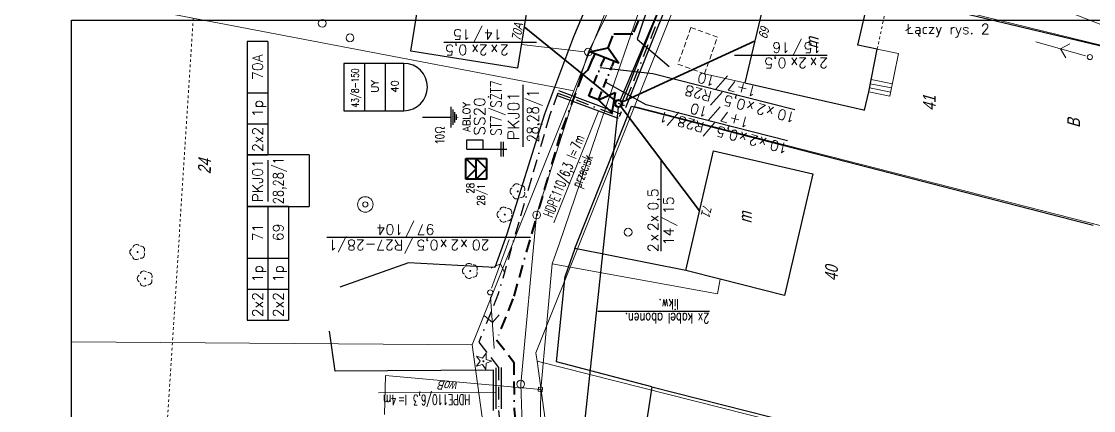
# Model space of a CAD drawing. Header units: millimetres. Extents: x 4848043 to 9699780, y 5827542 to 11659147.
# Drawn here: x 4848665.9 to 4848873.8, y 5829451.5 to 5829526.9 of the extents above; entities that cross this region are included whole.
import ezdxf
from ezdxf.enums import TextEntityAlignment as Align
from ezdxf.lldxf.tags import DXFTag

# ---------------------------------------------------------------- set-up
doc = ezdxf.new("R2010")
doc.units = ezdxf.units.MM
doc.header["$MEASUREMENT"] = 0
for name, pattern in [('0', [0]), ('BORDER', [1.75, 0.5, -0.25, 0.5, -0.25, 0, -0.25]), ('BZN', [1, 0.5, -0.5]), ('GUZ', [1, 0.5, -0.5]), ('UOK', [1.5, 1, -0.5]), ('UPW', [0])]:
    doc.linetypes.add(name, pattern=pattern)
doc.layers.get('0').update_dxf_attribs({"lineweight": 18})
for name, color, linetype, lineweight in [('EADTD_T_0', 7, '0', 18), ('EBTPO_L_6', 9, '0', 18), ('EBUOA_T_1', 251, '0', 25), ('EBUPO_L_6', 7, '0', 18), ('EBUPP_L_3', 6, '0', 25), ('EDZPD_L_0', 251, '0', 18), ('EDZTD_T_0', 7, '0', 25), ('EUZOU_T_0', 251, '0', 18), ('EUZPU_L_4', 251, 'GUZ', 18), ('SZZPZ_T_0', 251, '0', 15), ('TEL kable doziemne proj.', 32, 'BORDER', 30), ('TEL rury', 6, 'Continuous', 30), ('TEL rury opis MONIKA', 6, 'Continuous', 20), ('TES kable doziemne proj.', 4, 'BORDER', 40), ('TES kable napow. proj.', 241, 'LIN_NAPOW_PROJ', 35), ('TES zakończenia projektowane', 4, 'Continuous', 40), ('TES złącza projektowane', 4, 'Continuous', 40), ('UEEPA_T_2', 251, '0', 18), ('UKKPA_L_4', 7, 'UOK', 18), ('UKKPA_T_4', 251, '0', 18), ('UKKPOR_L_0', 36, '0', 18), ('UTTPA_T_2', 34, '0', 18), ('UWWOO_T_0', 251, '0', 18), ('UWWPA_T_0', 251, '0', 18), ('UWWPO_L_0', 162, 'UPW', 18)]:
    doc.layers.add(name, color=color, linetype=linetype, lineweight=lineweight)
doc.layers.add('Kanaliza', color=36, linetype='DASHEDX2', lineweight=18, plot=False)
doc.layers.add('RYS layout', color=7, linetype='Continuous', lineweight=30, plot=False)
for name, color, linetype in [('NR-RYS @ 1', 7, 'Continuous'), ('OPIS_KABLA', 30, 'Continuous'), ('OPIS_RURY', 6, 'Continuous'), ('RURY-ISTN', 6, 'Continuous'), ('SZOPO_L_0', 251, 'BGS'), ('TES kable napow. likw.', 9, 'LIN_NAPOW_LIKW'), ('TES opisy kabli abon.', 30, 'Continuous'), ('TES opisy kabli rozdz.', 30, 'Continuous'), ('TES opisy zakończeń', 30, 'Continuous'), ('TES rury', 6, 'Continuous'), ('TES słup. PD', 6, 'Continuous'), ('TES zakończenia istniejące', 140, 'Continuous')]:
    doc.layers.add(name, color=color, linetype=linetype)
doc.styles.add('ROMANS', font='simplex.shx')
doc.styles.add('SIMPLEX', font='simplex.shx', dxfattribs={"width": 0.8, "height": 1.5})
doc.styles.add('Simplex2', font='simplex.shx', dxfattribs={"width": 0.7})
doc.styles.get("Standard").update_dxf_attribs({"font": 'txt', "width": 0.8, "oblique": 15})
doc.linetypes.add('BGS', pattern='A,2.5,[133,ltypeshp.shx,S=0.2,R=0,X=0,Y=0],2.5', length=5)
tags = doc.linetypes.add('DASHEDX2', pattern=[38.1, 25.4, -12.7]).pattern_tags.tags
tags[6:7] = [DXFTag(74, 4), DXFTag(75, 0), DXFTag(340, '0'), DXFTag(46, 1.0), DXFTag(50, 0.0), DXFTag(44, 0.0), DXFTag(45, 0.0)]
tags[4:5] = [DXFTag(74, 4), DXFTag(75, 0), DXFTag(340, '0'), DXFTag(46, 1.0), DXFTag(50, 0.0), DXFTag(44, 0.0), DXFTag(45, 0.0)]
doc.linetypes.add('LIN_NAPOW_LIKW', pattern='A,0.0001,[131,ltypeshp.shx,S=0.1,R=20,X=0.34023,Y=-0.12817],-0.1,[131,ltypeshp.shx,S=0.1,R=200,X=0.35977,Y=0.12817],-0.3,[135,l_napow.shx,S=0.1,R=0,X=-0.4,Y=0],-0.2,[135,l_napow.shx,S=0.1,R=180,X=0.2,Y=0],-0.2', length=0.8001)
doc.linetypes.add('LIN_NAPOW_PROJ', pattern='A,0.0001,-0.4,[136,l_napow.shx,S=0.1,R=0,X=-0.4,Y=0],-0.2,[137,l_napow.shx,S=0.1,R=0,X=-0.2,Y=0],-0.2', length=0.8001)

# ---------------------------------------------------------------- blocks, each defined once
blk = doc.blocks.new('DLI')
at = {"color": 0}
blk.add_circle((0, 0), 0.045, dxfattribs=at)
for centre, start, end in [((-0.357, 0.116), 102.488, 221.918), ((0, 0.375), 30.487, 149.918), ((0.357, 0.116), -41.514, 77.916), ((-0.22, -0.303), 174.489, 293.916), ((0.22, -0.303), -113.512, 5.915)]:
    blk.add_arc(centre, 0.375, start, end, dxfattribs=at)
blk = doc.blocks.new('DIG')
at = {"color": 0}
for p, q in [((-0.78225, -0.26495), (-0.3012, 0.09375)), ((-0.4937, 0.6621), (-0.0039, 0.31545)), ((-0.3012, 0.09375), (-0.4937, 0.6621)), ((-0.0039, 0.31545), (0.4771, 0.67415)), ((0.4771, 0.67415), (0.2988, 0.1012)), ((0.2988, 0.1012), (0.7886, -0.24545)), ((-0.18225, -0.2575), (-0.78225, -0.26495)), ((0.01025, -0.82585), (-0.18225, -0.2575)), ((0.1886, -0.2529), (0.01025, -0.82585)), ((0.7886, -0.24545), (0.1886, -0.2529))]:
    blk.add_line(p, q, dxfattribs=at)
blk.add_circle((0, 0), 0.045, dxfattribs=at)
blk = doc.blocks.new('PNN')
at = {"color": 0}
for p, q in [((0.4395, 0.01539), (5.4395, 0.01539)), ((2.9395, 0.01539), (2.2324, 0.72249)), ((2.9395, 0.01539), (2.2324, -0.69171))]:
    blk.add_line(p, q, dxfattribs=at)
blk = doc.blocks.new('SLS')
at = {"color": 0}
blk.add_circle((0, 0), 0.25, dxfattribs=at)
blk.add_circle((0, 0), 0.25, dxfattribs=at)
blk = doc.blocks.new('UKK')
at = {"color": 0}
blk.add_circle((0, 0), 0.375, dxfattribs=at)
blk = doc.blocks.new('ZAS')
at = {"color": 0}
for p, q in [((0.2, 0.2), (-0.2, 0.2)), ((-0.2, 0.2), (-0.2, -0.2)), ((0.2, -0.2), (0.2, 0.2)), ((-0.2, -0.2), (0.2, -0.2))]:
    blk.add_line(p, q, dxfattribs=at)
blk.add_circle((0, 0), 0.045, dxfattribs=at)
blk = doc.blocks.new('STD')
at = {"color": 0}
for radius in [0.75, 0.25]:
    blk.add_circle((0, 0), radius, dxfattribs=at)
blk = doc.blocks.new('KBR-SL1P')
for p, q in [((0, 0), (-1, 1.48)), ((-1, 1.48), (1, 1.48)), ((1, 1.48), (0, 0))]:
    blk.add_line(p, q)
blk.add_circle((0, 1.98), 0.35)
blk = doc.blocks.new('KB-IWP')
at = {"style": 'SIMPLEX'}
for p in [(-1.22, 0.25), (0.64, 0.25)]:
    blk.add_text('x', height=1, dxfattribs=at).set_placement(p, align=Align.RIGHT)
for tag, p in [('POJ-KAB', (-2.13, 0.25)), ('DL-KAB', (-0.62, -1.25))]:
    blk.add_attdef(tag, text='', height=1, dxfattribs=at).set_placement(p, align=Align.RIGHT)
for tag, p in [('KONS-KAB', (-0.52, 0.25)), ('SR-ZYL', (2.12, 0.25)), ('SEP', (-0.02, -1.25))]:
    blk.add_attdef(tag, text='', height=1, dxfattribs=at).set_placement(p, align=Align.CENTER)
at = {"style": 'SIMPLEX', "flags": 1}
blk.add_attdef('TYP-KAB', text='', height=0.5, dxfattribs=at).set_placement((-6.02, 0.25), align=Align.RIGHT)
blk.add_attdef('REJ-SZAF', (6.39, 0.25), '', height=0.5, dxfattribs=at)
at = {"style": 'SIMPLEX'}
blk.add_attdef('DL-MON', (0.7, -1.25), '', height=1, dxfattribs=at)
blk = doc.blocks.new('OB')
at = {"style": 'ROMANS', "width": 0.6}
blk.add_text('l=', height=2, dxfattribs=at).set_placement((9.86, 0.18))
for tag, p in [('OB_TYP', (8.68, 0.18)), ('OB_SW', (11.54, -2.76))]:
    blk.add_attdef(tag, text='', height=2, dxfattribs=at).set_placement(p, align=Align.RIGHT)
blk.add_attdef('OB_DL', (11.91, 0.18), '', height=2, dxfattribs=at)
blk = doc.blocks.new('KBR-ZP2')
blk.add_line((-4, 2), (4, 2))
at = {"style": 'SIMPLEX'}
for tag, p in [('REJ-SZAF', (0, 2.5)), ('NR-ZAK', (0, 0))]:
    blk.add_attdef(tag, text='', height=1.5, dxfattribs=at).set_placement(p, align=Align.CENTER)
blk = doc.blocks.new('ZL-3P')
for p, q in [((0, 0), (1, 1.5)), ((1, 1.5), (1, -1.5)), ((1, -1.5), (0, 0)), ((1, 1), (1.5, 1)), ((1, 0), (1.5, 0)), ((1, -1), (1.5, -1))]:
    blk.add_line(p, q)
blk = doc.blocks.new('KB-RZP')
at = {"style": 'SIMPLEX'}
for s, p in [('/', (0.5, 0.39)), ('x', (-4.75, 0.25)), ('x', (-2.78, 0.25))]:
    blk.add_text(s, height=1, dxfattribs=at).set_placement(p)
for tag, p in [('POJ-KAB', (-5.16, 0.25)), ('DL-KAB', (0.19, -1.25))]:
    blk.add_attdef(tag, text='', height=1, dxfattribs=at).set_placement(p, align=Align.RIGHT)
for tag, p in [('KONS-KAB', (-3.5, 0.25)), ('SR-ZYL', (-0.85, 0.25)), ('SEP', (0.84, -1.25))]:
    blk.add_attdef(tag, text='', height=1, dxfattribs=at).set_placement(p, align=Align.CENTER)
for tag, p in [('NR-KAB', (1.5, 0.25)), ('DL-MON', (1.5, -1.25))]:
    blk.add_attdef(tag, p, '', height=1, dxfattribs=at)
at = {"style": 'SIMPLEX', "flags": 1}
blk.add_attdef('TYP-KAB', text='', height=0.5, dxfattribs=at).set_placement((-8.41, 0.25), align=Align.RIGHT)
blk.add_attdef('REJ-SZAF', (7.64, 0.25), '', height=0.5, dxfattribs=at)
blk = doc.blocks.new('KBR-GL2P')
for p, q in [((-1, 2), (1, 2)), ((-1, 1), (-1, 2)), ((-1, 2), (0, 1)), ((0, 1), (1, 2)), ((1, 2), (1, 0)), ((-1, 0), (-1, 1)), ((-1, 1), (1, 1)), ((-1, 1), (0, 0)), ((1, 0), (-1, 0)), ((0, 0), (1, 1))]:
    blk.add_line(p, q)
blk = doc.blocks.new('*U135')
for p, q in [((10, 0), (0, 0)), ((0, 0), (0, -4)), ((10, -4), (10, 0)), ((0, -4), (0, -8)), ((9, -4), (1, -4)), ((10, -8), (10, -4)), ((0, -8), (0, -12)), ((10, -12), (10, -8)), ((10, -12), (0, -12))]:
    blk.add_line(p, q)
at = {"style": 'SIMPLEX'}
for tag, p in [('SZAFA', (5, -2)), ('PUNKT', (5, -6))]:
    blk.add_attdef(tag, text='', height=2, dxfattribs=at).set_placement(p, align=Align.MIDDLE_CENTER)
blk = doc.blocks.new('*U136')
for p, q in [((6, 0), (0, 0)), ((0, 0), (0, -4)), ((6, 0), (6, -4)), ((12, 0), (6, 0)), ((22, 0), (12, 0)), ((12, 0), (12, -4)), ((22, -4), (22, 0)), ((6, -4), (0, -4)), ((12, -4), (6, -4)), ((22, -4), (12, -4))]:
    blk.add_line(p, q)
at = {"style": 'SIMPLEX'}
for s, p in [('2x2', (3, -2)), ('1p', (9, -2))]:
    blk.add_text(s, height=2, dxfattribs=at).set_placement(p, align=Align.MIDDLE_CENTER)
blk.add_attdef('PARA1', text='', height=2, dxfattribs=at).set_placement((17, -2), align=Align.MIDDLE_CENTER)
blk = doc.blocks.new('ZLOP')
for p, q in [((9.15, 0), (0, 0)), ((0, 0), (0, -11.62)), ((9.15, -11.62), (9.15, 0)), ((9.15, -4), (0, -4)), ((9.15, -8), (0, -8)), ((0, -11.62), (9.15, -11.62))]:
    blk.add_line(p, q)
blk.add_arc((4.58, -11.62), 4.58, 180, 0)
at = {"style": 'ROMANS', "width": 0.713756}
blk.add_attdef('MUFA', text='', height=1.41, dxfattribs=at).set_placement((0.63, -2.88), (8.18, -2.88), align=Align.FIT)
at = {"style": 'ROMANS'}
for tag, p in [('LACZNIK', (4.71, -6.72)), ('PARY', (4.69, -10.56))]:
    blk.add_attdef(tag, text='', height=1.41, dxfattribs=at).set_placement(p, align=Align.CENTER)
for tag, flags, p in [('NRZL', 4, (4.68, -14.12)), ('BOKT', 1, (4.69, -17.8))]:
    blk.add_attdef(tag, text='', height=1.41, dxfattribs=dict(at, flags=flags)).set_placement(p, align=Align.CENTER)

msp = doc.modelspace()

# ---------------------------------------------------------------- linework, layer by layer
at = {"layer": 'EBTPO_L_6', "linetype": '0'}
for p, q in [((4848830.23, 5829513.25), (4848831.9, 5829521.52)), ((4848831.9, 5829521.52), (4848836.01, 5829520.68)), ((4848834.34, 5829512.43), (4848836.01, 5829520.68)), ((4848834.82, 5829514.78), (4848830.71, 5829515.6)), ((4848830.23, 5829513.25), (4848834.34, 5829512.43)), ((4848834.51, 5829513.21), (4848830.39, 5829514.04)), ((4848834.67, 5829513.99), (4848830.54, 5829514.82))]:
    msp.add_line(p, q, dxfattribs=at)
at = {"layer": 'EBUPO_L_6', "linetype": 'BZN'}
msp.add_line((4848831.9, 5829521.52), (4848833.84, 5829530.7), dxfattribs=at)
at = {"layer": 'EBUPP_L_3', "linetype": '0'}
for p, q in [((4848741.44, 5829521.11), (4848744.84, 5829542.44)), ((4848765.21, 5829537.09), (4848762.14, 5829517.8)), ((4848811.19, 5829535.93), (4848806.18, 5829514.98)), ((4848828.13, 5829522.27), (4848830.28, 5829531.51)), ((4848831.9, 5829521.52), (4848828.13, 5829522.27)), ((4848830.23, 5829513.25), (4848831.9, 5829521.52)), ((4848762.14, 5829517.8), (4848741.44, 5829521.11)), ((4848806.18, 5829514.98), (4848828.99, 5829509.81)), ((4848829.43, 5829509.72), (4848830.23, 5829513.25)), ((4848828.99, 5829509.81), (4848829.43, 5829509.72)), ((4848794.75, 5829478.61), (4848800.12, 5829501.8)), ((4848800.12, 5829501.8), (4848819.39, 5829497.34)), ((4848819.39, 5829497.34), (4848813.91, 5829473.81)), ((4848801.44, 5829476.93), (4848794.75, 5829478.61)), ((4848813.91, 5829473.81), (4848801.44, 5829476.93))]:
    msp.add_line(p, q, dxfattribs=at)
at = {"layer": 'EDZPD_L_0', "linetype": '0'}
for p, q in [((4848543.13, 5829557.36), (4848773.07, 5829513.41)), ((4848785.5, 5829544.41), (4848773.07, 5829513.41)), ((4848797.27, 5829541.52), (4848784.79, 5829510.4)), ((4848797.27, 5829541.52), (4848960.63, 5829501.25)), ((4848773.07, 5829513.41), (4848753.36, 5829464.23)), ((4848765.68, 5829462.71), (4848784.79, 5829510.4)), ((4848784.79, 5829510.4), (4848960.63, 5829465.46)), ((4848675.63, 5829464.78), (4848753.36, 5829464.23)), ((4848753.36, 5829464.23), (4848758.15, 5829429.56)), ((4848765.91, 5829461.07), (4848765.68, 5829462.71)), ((4848765.91, 5829461.07), (4848960.63, 5829411.92)), ((4848773.97, 5829402.75), (4848765.91, 5829461.07))]:
    msp.add_line(p, q, dxfattribs=at)
at = {"layer": 'EUZPU_L_4', "linetype": 'GUZ'}
msp.add_line((4848699.23, 5829527.51), (4848692.73, 5829425.97), dxfattribs=at)
at = {"layer": 'Kanaliza', "ltscale": 0.1}
msp.add_line((4848775.13, 5829520.98), (4848762.87, 5829522.41), dxfattribs=at)
at = {"layer": 'OPIS_RURY'}
for p, q in [((4848749.29, 5829506.34), (4848749.29, 5829510.31)), ((4848749.63, 5829506.84), (4848749.63, 5829509.81)), ((4848749.97, 5829507.33), (4848749.97, 5829509.32)), ((4848743.71, 5829508.32), (4848749.29, 5829508.32)), ((4848750.31, 5829507.83), (4848750.31, 5829508.82)), ((4848750.58, 5829508.29), (4848750.58, 5829508.36))]:
    msp.add_line(p, q, dxfattribs=at)
at = {"layer": 'RURY-ISTN'}
for p, q in [((4848752.31, 5829503.97), (4848755.38, 5829503.97)), ((4848752.31, 5829502.11), (4848752.31, 5829503.97)), ((4848755.38, 5829503.97), (4848755.38, 5829502.11)), ((4848758.9, 5829503.54), (4848758.9, 5829500.69)), ((4848759.34, 5829503.54), (4848759.34, 5829500.69)), ((4848752.31, 5829502.11), (4848760.06, 5829502.11))]:
    msp.add_line(p, q, dxfattribs=at)
at = {"layer": 'RYS layout'}
msp.add_lwpolyline([(4848960.63, 5829527.13), (4848960.63, 5828917.13), (4848675.63, 5828917.13), (4848675.63, 5829527.13)], close=True, dxfattribs=at)
at = {"layer": 'SZOPO_L_0', "linetype": 'BGS'}
for p, q in [((4848781.6, 5829544.44), (4848772.97, 5829523.87)), ((4848791.7, 5829542.26), (4848785.31, 5829523.47)), ((4848895.24, 5829517.37), (4848832.73, 5829532.22)), ((4848772.97, 5829523.87), (4848767.36, 5829508.93)), ((4848785.31, 5829523.47), (4848791.51, 5829518.18)), ((4848767.36, 5829508.93), (4848760.07, 5829485.69)), ((4848773.22, 5829482.9), (4848784.21, 5829510.45)), ((4848784.21, 5829510.45), (4848873.78, 5829487.4)), ((4848760.07, 5829485.69), (4848757.71, 5829479.2)), ((4848773.22, 5829482.9), (4848771.35, 5829477.55)), ((4848794.75, 5829478.61), (4848773.22, 5829482.9)), ((4848773.22, 5829482.9), (4848773.22, 5829482.9)), ((4848741.01, 5829480.09), (4848727.64, 5829475.39)), ((4848757.71, 5829479.2), (4848741.01, 5829480.09)), ((4848769.67, 5829460.96), (4848771.35, 5829477.55)), ((4848726.79, 5829459.14), (4848725.69, 5829466.88)), ((4848757.44, 5829459.32), (4848726.79, 5829459.14)), ((4848757.46, 5829451.48), (4848757.44, 5829459.32)), ((4848788.16, 5829456.09), (4848769.67, 5829460.96)), ((4848788.16, 5829456.09), (4848786.49, 5829445.24)), ((4848788.16, 5829456.09), (4848872.32, 5829434.88))]:
    msp.add_line(p, q, dxfattribs=at)
at = {"layer": 'TEL kable doziemne proj.', "ltscale": 5}
for p, q in [((4848795.41, 5829542.26), (4848781.89, 5829508.52)), ((4848769.96, 5829513), (4848768.31, 5829508.6)), ((4848769.96, 5829513), (4848781.89, 5829508.52)), ((4848782.72, 5829510.6), (4848781.71, 5829510.98)), ((4848758.46, 5829451.53), (4848760.45, 5829432.22))]:
    msp.add_line(p, q, dxfattribs=at)
msp.add_lwpolyline([(4848768.31, 5829508.6), (4848758.4, 5829474.11), (4848754.64, 5829464.72), (4848758.44, 5829459.86), (4848758.46, 5829451.53)], dxfattribs=at)
at = {"layer": 'TEL rury'}
for p, q in [((4848786.65, 5829521.74), (4848796.99, 5829547.54)), ((4848787.58, 5829521.37), (4848797.92, 5829547.17)), ((4848782.18, 5829510.6), (4848786.65, 5829521.74)), ((4848783.11, 5829510.23), (4848787.57, 5829521.36)), ((4848782.06, 5829508.99), (4848770.14, 5829513.46)), ((4848781.71, 5829508.05), (4848769.78, 5829512.53)), ((4848757.93, 5829459.8), (4848757.95, 5829451.84)), ((4848758.93, 5829459.81), (4848758.95, 5829451.84))]:
    msp.add_line(p, q, dxfattribs=at)
at = {"layer": 'TEL rury opis MONIKA'}
for p, q in [((4848769.17, 5829487.88), (4848777.84, 5829509.51)), ((4848735.16, 5829454.96), (4848757.94, 5829454.98))]:
    msp.add_line(p, q, dxfattribs=at)
at = {"layer": 'TES kable doziemne proj.', "ltscale": 5}
for p, q in [((4848792.17, 5829543.57), (4848784.52, 5829524.5)), ((4848779.71, 5829521.76), (4848780.81, 5829524.5)), ((4848775.85, 5829517.49), (4848776.74, 5829519.72)), ((4848775.85, 5829517.49), (4848774.72, 5829516.55)), ((4848774.72, 5829516.55), (4848770.45, 5829505.17)), ((4848777.82, 5829511.67), (4848775.96, 5829512.4)), ((4848770.45, 5829505.17), (4848761.24, 5829473.14)), ((4848761.24, 5829473.14), (4848758.07, 5829465.21)), ((4848758.07, 5829465.21), (4848761.43, 5829460.89)), ((4848761.43, 5829460.89), (4848761.46, 5829451.69)), ((4848761.46, 5829451.69), (4848763.43, 5829432.53))]:
    msp.add_line(p, q, dxfattribs=at)
at = {"layer": 'TES kable doziemne proj.', "linetype": 'ByBlock'}
msp.add_line((4848780.81, 5829524.5), (4848784.52, 5829524.5), dxfattribs=at)
at = {"layer": 'TES kable doziemne proj.', "ltscale": 3.5}
for p, q in [((4848775.96, 5829512.4), (4848778.6, 5829518.98)), ((4848777.82, 5829511.67), (4848780.42, 5829518.14))]:
    msp.add_line(p, q, dxfattribs=at)
at = {"layer": 'TES kable napow. likw.', "ltscale": 5}
for p, q in [((4848794.56, 5829541.12), (4848782.01, 5829511.62)), ((4848781.65, 5829510.28), (4848772.3, 5829423.31))]:
    msp.add_line(p, q, dxfattribs=at)
at = {"layer": 'TES kable napow. proj.', "ltscale": 5}
for p, q in [((4848781.18, 5829511.42), (4848763.42, 5829525.82)), ((4848782.36, 5829511.26), (4848808.11, 5829523.05)), ((4848782.14, 5829510.42), (4848797.44, 5829490.21))]:
    msp.add_line(p, q, dxfattribs=at)
at = {"layer": 'TES opisy kabli rozdz.'}
for p, q in [((4848747.87, 5829522.85), (4848765.82, 5829522.85)), ((4848804.23, 5829520.33), (4848822.16, 5829520.33)), ((4848788.4, 5829516.75), (4848778.16, 5829517.89)), ((4848787.07, 5829510.75), (4848779.21, 5829515.14)), ((4848815.89, 5829509.73), (4848788.4, 5829516.75)), ((4848814.46, 5829503.75), (4848787.07, 5829510.75)), ((4848789.92, 5829500.26), (4848789.92, 5829482.35)), ((4848725.15, 5829485.06), (4848764.67, 5829485.06))]:
    msp.add_line(p, q, dxfattribs=at)
at = {"layer": 'TES rury', "linetype": 'Continuous'}
msp.add_line((4848777.71, 5829470.78), (4848799.38, 5829470.78), dxfattribs=at)
at = {"layer": 'UKKPA_L_4', "linetype": 'UOK'}
for p, q in [((4848795.77, 5829525.68), (4848793.24, 5829518.59)), ((4848800.92, 5829523.85), (4848795.77, 5829525.68)), ((4848798.39, 5829516.76), (4848800.92, 5829523.85)), ((4848793.24, 5829518.59), (4848798.39, 5829516.76))]:
    msp.add_line(p, q, dxfattribs=at)
at = {"layer": 'UKKPOR_L_0', "linetype": '0'}
for p, q in [((4848775.88, 5829520.96), (4848799.36, 5829568.91)), ((4848765.84, 5829489.39), (4848775.88, 5829520.96)), ((4848806.18, 5829514.98), (4848798.39, 5829516.76)), ((4848762.75, 5829456.62), (4848765.84, 5829489.39)), ((4848763.79, 5829425.4), (4848762.75, 5829456.62))]:
    msp.add_line(p, q, dxfattribs=at)
at = {"layer": 'UWWPO_L_0', "linetype": 'UPW'}
for p, q in [((4848789.93, 5829541.25), (4848778.51, 5829508.03)), ((4848857.37, 5829533.34), (4848896.27, 5829518.05)), ((4848778.51, 5829508.03), (4848770.18, 5829483.73)), ((4848770.18, 5829483.73), (4848768.87, 5829479.9)), ((4848768.87, 5829479.9), (4848766.65, 5829455.59)), ((4848768.87, 5829479.9), (4848800.93, 5829474.14)), ((4848800.93, 5829474.14), (4848801.44, 5829476.93)), ((4848736.52, 5829458.31), (4848736.34, 5829450.73)), ((4848766.65, 5829455.59), (4848736.52, 5829458.31)), ((4848766.65, 5829455.59), (4848766.39, 5829438.63))]:
    msp.add_line(p, q, dxfattribs=at)

# ---------------------------------------------------------------- block references
at = {"layer": 'SZZPZ_T_0', "xscale": 2, "yscale": 2, "zscale": 2, "rotation": 88.97723720235952}
for name, p in [('DLI', (4848762.18, 5829493.96)), ('DLI', (4848759.66, 5829489.46)), ('DLI', (4848688.45, 5829482.19)), ('DLI', (4848752.96, 5829478.54)), ('DLI', (4848689.9, 5829477.07)), ('DIG', (4848755.51, 5829461.05))]:
    msp.add_blockref(name, p, dxfattribs=at)
at = {"layer": 'TEL rury opis MONIKA'}
for p, rotation, values in [((4848769.94, 5829490.89), 68.15751891287826, {'OB_TYP': 'HDPE110/6,3', 'OB_DL': '7m', 'OB_SW': 'przecisk'}), ((4848750.55, 5829454.8), 180.4183926953592, {'OB_TYP': 'HDPE110/6,3', 'OB_DL': '4m'})]:
    msp.add_blockref('OB', p, dxfattribs=dict(at, rotation=rotation)).add_auto_attribs(values)
at = {"layer": 'TES opisy kabli abon.', "linetype": 'Continuous'}
for p, xscale, yscale, zscale, rotation, values in [((4848754.46, 5829522.85), 1.999999999546577, 1.999999999546577, 1.999999999546577, 180.0000000258792, {'POJ-KAB': '2', 'KONS-KAB': '2', 'DL-KAB': '14', 'DL-MON': '15', 'SR-ZYL': '0,5', 'SEP': '/'}), ((4848816.37, 5829520.33), 1.999999999546577, 1.999999999546577, 1.999999999546577, 179.9999999957537, {'POJ-KAB': '2', 'KONS-KAB': '2', 'DL-KAB': '15', 'DL-MON': '16', 'SR-ZYL': '0,5', 'SEP': '/'}), ((4848789.92, 5829488.15), 2, 2, 2, 90, {'POJ-KAB': '2', 'KONS-KAB': '2', 'DL-KAB': '14', 'DL-MON': '15', 'SR-ZYL': '0,5', 'SEP': '/'})]:
    msp.add_blockref('KB-IWP', p, dxfattribs=dict(at, xscale=xscale, yscale=yscale, zscale=zscale, rotation=rotation)).add_auto_attribs(values)
at = {"layer": 'TES opisy kabli rozdz.'}
for p, xscale, yscale, zscale, rotation, values in [((4848802.95, 5829513.03), 1.999999999314054, 1.999999999314054, 1.999999999314054, 165.6630456704655, {'POJ-KAB': '10', 'KONS-KAB': '2', 'SR-ZYL': '0,5', 'NR-KAB': 'R28', 'DL-KAB': '1+7', 'DL-MON': '10', 'SEP': '/'}), ((4848801.52, 5829507.05), 1.999999999314054, 1.999999999314054, 1.999999999314054, 165.6630456704655, {'POJ-KAB': '10', 'KONS-KAB': '2', 'SR-ZYL': '0,5', 'NR-KAB': 'R28/1', 'DL-KAB': '1+7', 'DL-MON': '10', 'SEP': '/'}), ((4848742.96, 5829485.06), 2, 2, 2, 180, {'POJ-KAB': '20', 'KONS-KAB': '2', 'SR-ZYL': '0,5', 'NR-KAB': 'R27-28/1', 'DL-KAB': '97', 'DL-MON': '104', 'SEP': '/'})]:
    msp.add_blockref('KB-RZP', p, dxfattribs=dict(at, xscale=xscale, yscale=yscale, zscale=zscale, rotation=rotation)).add_auto_attribs(values)
at = {"layer": 'TES opisy zakończeń'}
ref = msp.add_blockref('KBR-ZP2', (4848766.23, 5829508.57), dxfattribs=dict(at, xscale=1.499999999878156, yscale=1.499999999878156, zscale=1.499999999878156, rotation=90.0000000001158))
ref.add_attrib('REJ-SZAF', 'PKJ01', dxfattribs={"layer": '0', "height": 2.25, "rotation": 90, "style": 'SIMPLEX'}).set_placement((4848762.48, 5829508.57), align=Align.CENTER)
ref.add_attrib('NR-ZAK', '28,28/1', dxfattribs={"layer": '0', "height": 2.25, "rotation": 90, "style": 'SIMPLEX', "width": 0.8}).set_placement((4848766.23, 5829508.57), align=Align.CENTER)
at = {"layer": 'TES słup. PD', "rotation": 89.99999999988438}
for p, values in [((4848709.72, 5829501.02), {'PARA1': '70A'}), ((4848709.72, 5829469.02), {'PARA1': '71'}), ((4848713.72, 5829469.02), {'PARA1': '69'})]:
    msp.add_blockref('*U136', p, dxfattribs=at).add_auto_attribs(values)
at = {"layer": 'TES słup. PD'}
ref = msp.add_blockref('*U135', (4848709.72, 5829491.02), dxfattribs=dict(at, rotation=89.99999999988438))
ref.add_attrib('SZAFA', 'PKJ01', dxfattribs={"layer": '0', "height": 2, "rotation": 90, "style": 'SIMPLEX'}).set_placement((4848711.72, 5829496.02), align=Align.MIDDLE_CENTER)
ref.add_attrib('PUNKT', '28,28/1', dxfattribs={"layer": '0', "height": 2, "rotation": 90, "style": 'SIMPLEX', "width": 0.8}).set_placement((4848715.72, 5829496.02), align=Align.MIDDLE_CENTER)
at = {"layer": 'TES zakończenia istniejące', "linetype": 'ByBlock', "ltscale": 5, "rotation": 90.0000000048549}
msp.add_blockref('ZLOP', (4848728.46, 5829509.59), dxfattribs=at).add_auto_attribs({'MUFA': '43/8-150', 'LACZNIK': 'UY', 'PARY': '40'})
at = {"layer": 'TES zakończenia projektowane'}
for name, p, xscale, yscale, zscale, rotation in [('KBR-SL1P', (4848777.82, 5829511.67), 1.999999999964147, 1.999999999964147, 1.999999999964147, 260.053887783935), ('KBR-GL2P', (4848756.11, 5829498.34), 1.999999999767169, 1.999999999767169, 1.999999999767169, 89.99999997998968)]:
    msp.add_blockref(name, p, dxfattribs=dict(at, xscale=xscale, yscale=yscale, zscale=zscale, rotation=rotation))
at = {"layer": 'TES złącza projektowane', "linetype": 'ByBlock', "xscale": 2, "yscale": 2, "zscale": 2, "rotation": 248.1532831557039}
msp.add_blockref('ZL-3P', (4848779.71, 5829521.76), dxfattribs=at)
at = {"layer": 'UEEPA_T_2'}
for name, p, xscale, yscale, zscale, rotation in [('PNN', (4848873.12, 5829519.98), 2.000000000312452, 2.000000000312452, 2.000000000312452, 164.0872372080631), ('SLS', (4848873.12, 5829519.98), 2, 2, 2, 88.97723720235952), ('PNN', (4848756.83, 5829474.39), 2.000000000001147, 2.000000000001147, 2.000000000001147, 70.05723719019991), ('PNN', (4848756.83, 5829474.39), 2.000000000042896, 2.000000000042896, 2.000000000042896, 273.7872372124141), ('SLS', (4848756.83, 5829474.39), 2, 2, 2, 88.97723720235952)]:
    msp.add_blockref(name, p, dxfattribs=dict(at, xscale=xscale, yscale=yscale, zscale=zscale, rotation=rotation))
at = {"layer": 'UKKPA_T_4', "xscale": 2, "yscale": 2, "zscale": 2, "rotation": 88.97723720235952}
for p in [(4848724.25, 5829526.52), (4848729.64, 5829523.7), (4848775.88, 5829520.96), (4848765.84, 5829489.39), (4848783.58, 5829486.05), (4848762.75, 5829456.62)]:
    msp.add_blockref('UKK', p, dxfattribs=at)
at = {"layer": 'UTTPA_T_2', "xscale": 2.2, "yscale": 2.2, "zscale": 2, "rotation": 88.97723720235952}
msp.add_blockref('SLS', (4848781.72, 5829510.97), dxfattribs=at)
at = {"layer": 'UWWPA_T_0'}
for name, p, xscale, yscale, zscale, rotation in [('STD', (4848732.61, 5829491.43), 2, 2, 2, 88.97723720235952), ('ZAS', (4848766.57, 5829455.59), 1.999999999550059, 1.999999999550059, 1.999999999550059, 174.8172372102352)]:
    msp.add_blockref(name, p, dxfattribs=dict(at, xscale=xscale, yscale=yscale, zscale=zscale, rotation=rotation))

# ---------------------------------------------------------------- texts
at = {"layer": 'EADTD_T_0', "char_height": 1.8, "attachment_point": 8, "line_spacing_factor": 0.82}
for s, insert, rotation in [('70A', (4848762.99, 5829524.69), 80.9343), ('69', (4848809.08, 5829525.31), 256.5125), ('71', (4848797.92, 5829490.5), 256.9242)]:
    msp.add_mtext(s, dxfattribs=dict(at, insert=insert, rotation=rotation))
at = {"layer": 'EBUOA_T_1', "char_height": 2.48, "attachment_point": 9, "rotation": 88.9772, "line_spacing_factor": 0.82}
for insert in [(4848820.52, 5829523.78), (4848807.57, 5829489.95)]:
    msp.add_mtext('m', dxfattribs=dict(at, insert=insert))
at = {"layer": 'EDZTD_T_0', "char_height": 2.48, "attachment_point": 5, "rotation": 88.9772, "line_spacing_factor": 0.82}
for s, insert in [('41', (4848841.97, 5829511.06)), ('24', (4848701.43, 5829498.78)), ('40', (4848823.02, 5829478.07))]:
    msp.add_mtext(s, dxfattribs=dict(at, insert=insert))
at = {"layer": 'EUZOU_T_0', "insert": (4848869.97, 5829507.18), "char_height": 2.5, "attachment_point": 5, "rotation": 88.9772, "line_spacing_factor": 0.82}
msp.add_mtext('B', dxfattribs=at)
at = {"layer": 'NR-RYS @ 1', "color": 6, "style": 'ROMANS'}
msp.add_text('Łączy rys. 2', height=1.98, dxfattribs=at).set_placement((4848845.6, 5829525.08), align=Align.MIDDLE)
at = {"layer": 'OPIS_KABLA', "style": 'SIMPLEX'}
msp.add_text('ABLOY', height=1.4, rotation=90, dxfattribs=at).set_placement((4848752.94, 5829508.38), align=Align.CENTER)
at = {"layer": 'OPIS_RURY', "style": 'SIMPLEX', "width": 0.8}
msp.add_text('10Ω', height=1.92, rotation=90, dxfattribs=at).set_placement((4848748.02, 5829503.21))
at = {"layer": 'RURY-ISTN', "style": 'ROMANS', "width": 0.75}
msp.add_text('ST7/SŻT7', height=2.16, rotation=90, dxfattribs=at).set_placement((4848759.05, 5829504.78))
at = {"layer": 'RURY-ISTN', "style": 'ROMANS'}
msp.add_text('SS20', height=2.16, rotation=90, dxfattribs=at).set_placement((4848755.85, 5829504.78))
at = {"layer": 'TES opisy zakończeń', "style": 'SIMPLEX', "width": 0.8}
for s, p in [('28', (4848753.75, 5829495.6)), ('28/1', (4848755.82, 5829495.39))]:
    msp.add_text(s, height=1.5, rotation=90, dxfattribs=at).set_placement(p, align=Align.RIGHT)
at = {"layer": 'TES rury', "linetype": 'Continuous', "style": 'Simplex2', "width": 0.7}
for s, p in [('likw.', (4848793.4, 5829473.08)), ('2x kabel abonen.', (4848799.33, 5829470.37))]:
    msp.add_text(s, height=2, rotation=180, dxfattribs=at).set_placement(p)
at = {"layer": 'UWWOO_T_0', "insert": (4848748.78, 5829457.21), "char_height": 1.8, "attachment_point": 8, "rotation": 174.8182, "line_spacing_factor": 0.82}
msp.add_mtext('woB', dxfattribs=at)

doc.saveas('drawing.dxf')
